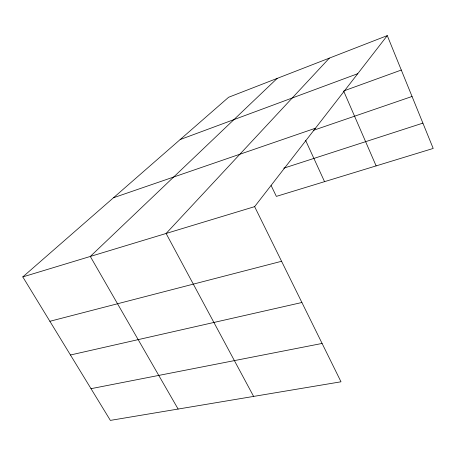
<?xml version="1.0" encoding="UTF-8"?>
<svg xmlns="http://www.w3.org/2000/svg" width="456" height="456" viewBox="0 0 456 456"><rect width="100%" height="100%" fill="white"/><g stroke="black" fill="none" stroke-linecap="round" stroke-linejoin="round"><path stroke-width="0.68" d="M254.63 206.642L341.002 381.792L110.363 420.392L22.8 276.912L254.63 206.642L387.281 35.608L433.2 148.445L276.359 196.388L271.132 185.546M329.363 58.111L166.109 233.472L253.621 396.418M277.197 78.386L90.305 256.449L178.119 409.055M22.8 276.912L228.604 97.27L387.281 35.608M180.154 139.559L357.738 73.695M344.28 90.727L401.297 70.042M113.498 197.744L315.449 128.221M313.477 130.313L412.053 96.472M283.712 168.201L422.894 123.126M49.881 321.286L281.574 261.282M70.452 354.996L301.9 302.499M91.006 388.677L322.096 343.448M305.645 140.437L324.547 181.659M343.619 90.966L376.126 165.893"/></g></svg>
